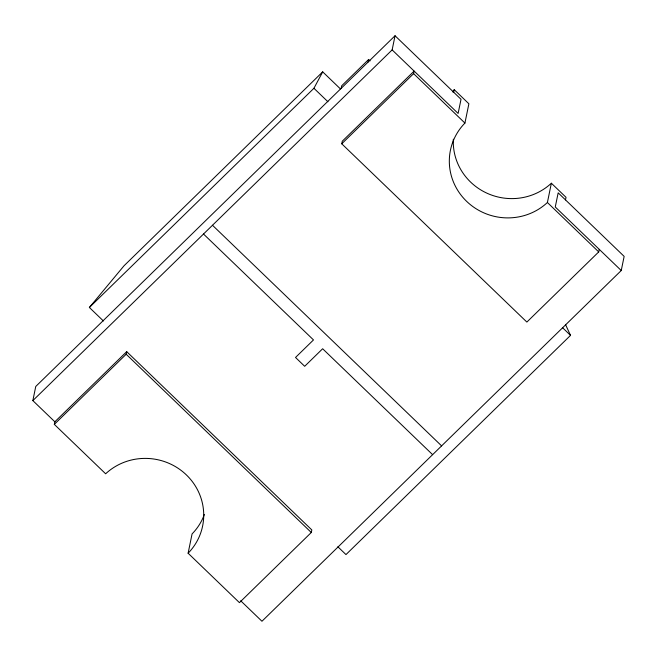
<?xml version="1.0" encoding="UTF-8"?>
<svg xmlns="http://www.w3.org/2000/svg" width="657" height="657" viewBox="0 0 657 657"><rect width="100%" height="100%" fill="white"/><g stroke="black" fill="none" stroke-linecap="round" stroke-linejoin="round"><path stroke-width="0.99" d="M54.843 421.794L126.702 351.651L311.82 529.928L311.295 532.499L239.435 602.641L188.116 553.219A57.832 55.919 11.6 0 0 186.399 474.929A57.832 55.919 11.6 0 0 105.637 473.787L54.317 424.373L54.843 421.794L32.85 400.614L35.757 386.472L395.046 35.749L461.025 99.297L458.118 113.439L392.139 49.899L395.046 35.749M54.317 424.373L126.177 354.23L126.702 351.651M188.116 553.219L192.074 533.927A57.832 55.919 11.6 0 0 204.384 514.464M341.147 88.358L341.681 85.788L368.626 59.483L370.088 60.896M341.747 143.793L342.272 141.222L414.132 71.079L413.606 73.65L341.747 143.793L526.865 322.07L598.724 251.918L599.25 249.348M368.092 62.054L368.626 59.483M453.691 92.235L454.225 89.664L468.884 103.781L464.926 123.073A57.832 55.919 11.6 0 0 466.642 201.362A57.832 55.919 11.6 0 0 547.404 202.504L598.724 251.918M547.404 202.504L551.363 183.213A57.832 55.919 11.6 0 1 487.346 193.372A57.832 55.919 11.6 0 1 453.338 139.218M565.496 199.9L566.03 197.33L551.363 183.213M621.243 270.528L624.15 256.386L558.171 192.838L555.264 206.988L621.243 270.528L261.954 621.251L240.7 600.777M103.387 320.961L89.377 307.476L313.931 88.276L322.702 71.851L340.392 88.884M89.377 307.476L124.025 265.781L322.702 71.851M32.85 400.614L392.139 49.899M565.431 324.386L570.531 335.382L345.976 554.582L337.862 546.772M413.606 73.65L464.926 123.073M313.931 88.276L327.942 101.761M562.417 327.572L570.531 335.382M212.49 225.261L441.603 445.889M203.514 234.023L313.488 339.932L295.519 357.465L304.684 366.294L322.644 348.752L432.618 454.66M126.177 354.23L311.295 532.499M454.225 89.664A31.61 30.559 11.6 0 1 452.624 91.906"/></g></svg>
